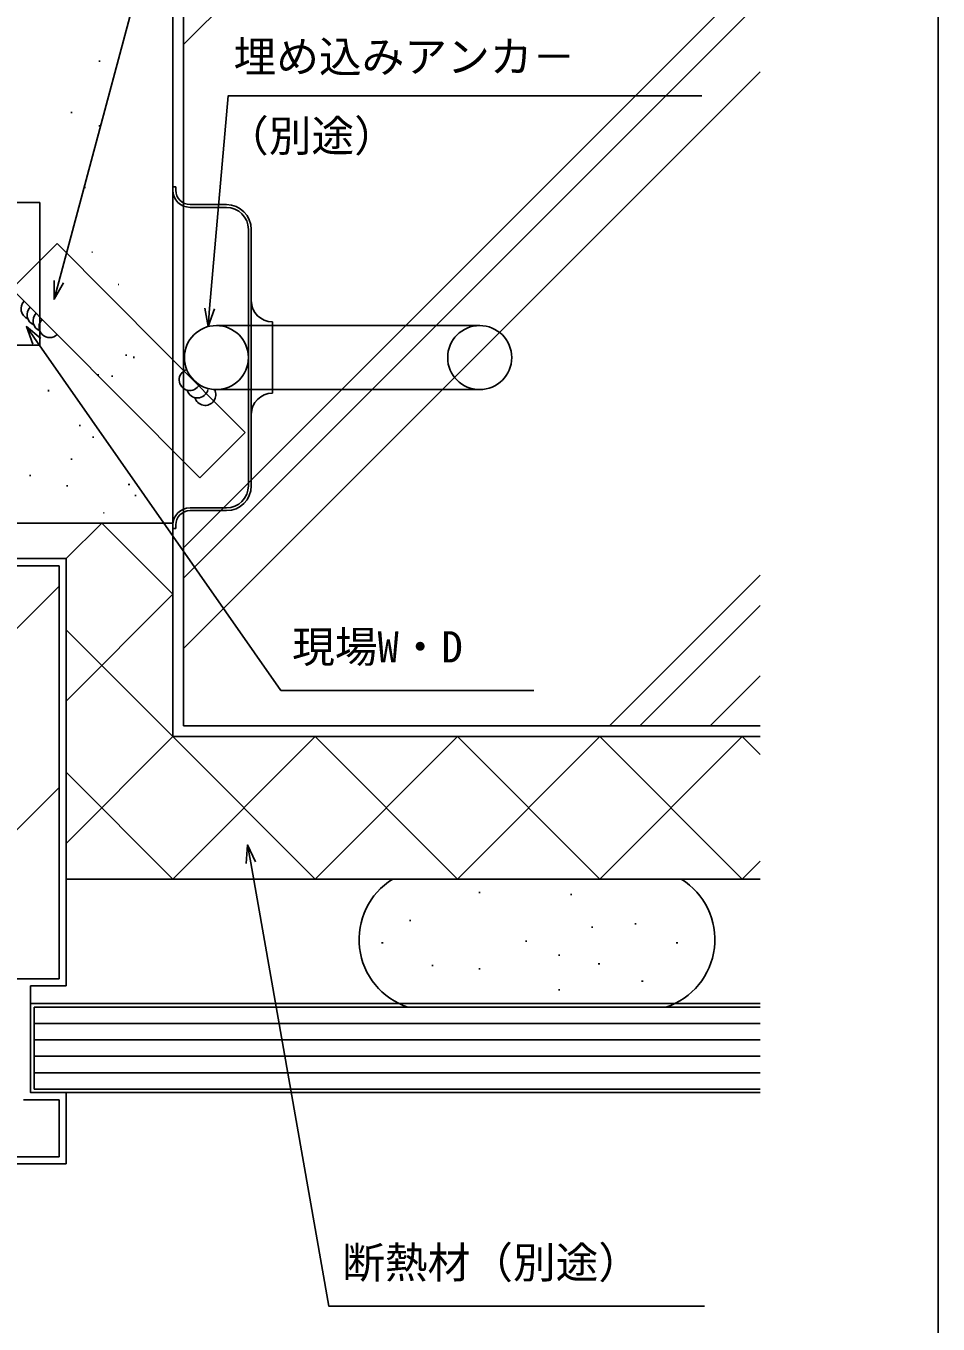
# Model space of a CAD drawing. Units: millimetres, scale not verified. Extents: x -438 to 438, y -464 to 465.
# Drawn here: x 309.3 to 437.5, y -301.7 to -119.4 of the extents above; entities that cross this region are included whole.
import ezdxf
from ezdxf.enums import TextEntityAlignment as Align

# ---------------------------------------------------------------- set-up
doc = ezdxf.new("R2010")
doc.units = ezdxf.units.MM
doc.header["$LTSCALE"] = 4
for name, color, linetype in [('0-5_YKK_13', 4, 'Continuous'), ('0-7_YKK_D', 6, 'Continuous'), ('0-8_YKK_ZWAK', 7, 'Continuous'), ('0-9_YSS_K', 3, 'Continuous'), ('0-A_YSS_KE', 3, 'Continuous')]:
    doc.layers.add(name, color=color, linetype=linetype)
doc.styles.add('ＭＳ ゴシック', font='')
doc.styles.get('ＭＳ ゴシック').set_extended_font_data('MS Gothic')

msp = doc.modelspace()

# ---------------------------------------------------------------- linework, layer by layer
at = {"layer": '0-5_YKK_13'}
for p, q in [((329.99, -141.964), (329.99, -142.464)), ((330.39, -141.964), (329.99, -141.964)), ((330.39, -141.964), (330.39, -142.464)), ((329.99, -142.464), (329.99, -189.464)), ((311.29, -144.2), (302.29, -144.2)), ((311.29, -144.2), (311.29, -164.2)), ((337.49, -144.464), (332.39, -144.464)), ((337.49, -144.864), (332.39, -144.864)), ((340.59, -157.964), (340.59, -147.964)), ((340.99, -157.964), (340.99, -147.964)), ((340.59, -157.964), (340.59, -173.964)), ((340.99, -173.964), (340.99, -157.964)), ((373.09, -161.464), (336.09, -161.464)), ((343.99, -160.964), (343.99, -170.964)), ((311.29, -164.2), (302.29, -164.2)), ((373.09, -170.464), (336.09, -170.464)), ((340.59, -183.964), (340.59, -173.964)), ((340.99, -183.964), (340.99, -173.964)), ((332.39, -187.064), (337.49, -187.064)), ((332.39, -187.464), (337.49, -187.464)), ((329.99, -189.464), (329.99, -189.964)), ((330.39, -189.464), (330.39, -189.964)), ((329.99, -189.964), (330.39, -189.964)), ((266.49, -253.2), (311.49, -253.2))]:
    msp.add_line(p, q, dxfattribs=at)
msp.add_circle((336.09, -165.964), 4.5, dxfattribs=at)
for centre, radius, start, end in [((332.39, -142.464), 2.4, 180, 270), ((332.39, -142.464), 2, 180, 270), ((337.49, -147.964), 3.5, 0, 90), ((337.49, -147.964), 3.1, 0, 90), ((343.99, -157.964), 3, 180, 270), ((373.09, -165.964), 4.5, 90, 270), ((373.09, -165.964), 4.5, 270, 90), ((343.99, -173.964), 3, 90, 180), ((337.49, -183.964), 3.1, 270, 0), ((337.49, -183.964), 3.5, 270, 0), ((332.39, -189.464), 2.4, 90, 180), ((332.39, -189.464), 2, 90, 180)]:
    msp.add_arc(centre, radius, start, end, dxfattribs=at)
at = {"layer": '0-7_YKK_D'}
for points in [[(313.278, -157.769), (313.938, -155.306), (328.972, -99.2), (386.796, -99.2)], [(334.919, -161.619), (335.141, -159.078), (337.755, -129.2), (404.31, -129.2)], [(314.598, -155.482), (313.278, -157.769), (313.278, -155.129)], [(335.822, -159.138), (334.919, -161.619), (334.461, -159.019)], [(310.291, -164.085), (309.389, -161.605), (311.411, -163.302)], [(309.389, -161.605), (310.851, -163.693), (345.165, -212.699), (380.677, -212.699)], [(340.253, -237.042), (340.483, -234.412), (341.599, -236.805)], [(340.483, -234.412), (340.926, -236.924), (351.907, -299.199), (404.69, -299.199)]]:
    msp.add_lwpolyline(points, dxfattribs=at)
at = {"layer": '0-8_YKK_ZWAK'}
msp.add_lwpolyline([(-437.5, -449.2), (437.5, -449.2), (437.5, 430.8)], dxfattribs=at)
at = {"layer": '0-9_YSS_K'}
for p, q in [((382.78, -70.698), (331.49, -121.988)), ((331.49, -217.699), (331.49, -110.528)), ((412.5, -111.689), (331.49, -192.699)), ((412.5, -115.932), (331.49, -196.942)), ((319.566, -124.322), (319.766, -124.322)), ((412.5, -125.831), (331.49, -206.841)), ((315.752, -131.44), (315.752, -131.64)), ((319.566, -133.411), (319.766, -133.411)), ((317.624, -141.967), (317.624, -142.167)), ((313.717, -149.95), (307.339, -156.3)), ((318.583, -151.158), (318.683, -151.158)), ((307.339, -156.3), (322.151, -171.179)), ((322.287, -155.681), (322.387, -155.681)), ((323.32, -165.617), (323.52, -165.617)), ((324.495, -165.827), (324.495, -166.027)), ((319.369, -168.383), (319.569, -168.383)), ((321.344, -168.581), (321.544, -168.581)), ((312.477, -170.506), (312.477, -170.706)), ((322.151, -171.179), (333.761, -182.842)), ((316.8, -175.496), (317, -175.496)), ((340.14, -176.493), (333.761, -182.842)), ((318.793, -177.056), (318.793, -177.256)), ((315.615, -180.238), (315.815, -180.238)), ((309.904, -182.436), (309.904, -182.636)), ((315.022, -183.992), (315.222, -183.992)), ((323.715, -183.794), (323.915, -183.794)), ((324.729, -185.243), (324.729, -185.443)), ((320.229, -187.758), (320.329, -187.758)), ((320.229, -187.758), (320.329, -187.758)), ((299.49, -189.199), (329.99, -189.2)), ((314.99, -194.2), (319.99, -189.199)), ((319.991, -189.199), (329.99, -199.199)), ((313.99, -195.2), (293.99, -195.2)), ((313.99, -195.2), (313.99, -253.199)), ((412.5, -196.542), (391.343, -217.699)), ((313.99, -198.062), (290.99, -221.062)), ((314.99, -214.199), (329.99, -199.199)), ((412.5, -200.784), (395.585, -217.699)), ((314.99, -204.199), (329.99, -219.199)), ((412.5, -210.684), (405.485, -217.699)), ((331.49, -217.699), (412.5, -217.699)), ((314.99, -234.199), (329.99, -219.199)), ((329.99, -239.199), (349.99, -219.199)), ((329.99, -219.199), (349.99, -239.199)), ((349.99, -219.199), (369.99, -239.199)), ((349.99, -239.199), (369.99, -219.199)), ((369.99, -219.199), (389.99, -239.199)), ((369.99, -239.199), (389.99, -219.199)), ((389.99, -219.199), (409.99, -239.199)), ((389.99, -239.199), (409.99, -219.199)), ((409.99, -219.199), (412.5, -221.709)), ((314.99, -224.199), (329.99, -239.199)), ((313.99, -226.347), (290.99, -249.347)), ((409.99, -239.199), (412.5, -236.689)), ((372.951, -241.109), (373.151, -241.109)), ((385.861, -241.353), (386.061, -241.353)), ((363.208, -245.007), (363.408, -245.007)), ((388.783, -245.981), (388.983, -245.981)), ((394.873, -245.494), (395.073, -245.494)), ((379.528, -247.929), (379.728, -247.929)), ((359.311, -248.173), (359.511, -248.173)), ((400.718, -248.173), (400.918, -248.173)), ((366.375, -251.339), (366.575, -251.339)), ((384.156, -249.878), (384.356, -249.878)), ((389.758, -251.096), (389.958, -251.096)), ((308.99, -253.199), (313.99, -253.199)), ((372.951, -251.827), (373.151, -251.827)), ((384.156, -254.749), (384.356, -254.749)), ((395.847, -253.532), (396.047, -253.532)), ((310.49, -259.499), (412.5, -259.499)), ((310.49, -261.799), (412.5, -261.799)), ((310.49, -264.099), (412.5, -264.099)), ((310.49, -266.399), (412.5, -266.399)), ((308.99, -270.199), (313.99, -270.199)), ((313.99, -270.199), (313.99, -278.199)), ((313.99, -278.199), (290.99, -278.199))]:
    msp.add_line(p, q, dxfattribs=at)
for points in [[(313.717, -149.95), (328.529, -164.83), (340.14, -176.493)], [(412.5, -256.699), (309.99, -256.699), (309.99, -269.199), (412.5, -269.199)], [(412.5, -257.199), (310.49, -257.199), (310.49, -268.699), (412.5, -268.699)]]:
    msp.add_lwpolyline(points, dxfattribs=at)
for centre, start, end in [((310.134, -159.108), 134.87028, 248.44846), ((310.981, -159.959), 134.87028, 248.44846), ((311.828, -160.809), 134.87028, 248.44846), ((312.674, -161.66), 134.87028, 314.87028), ((332.366, -169.087), 107.29674, 332.66602), ((333.437, -170.136), 195.60802, 347.38221), ((334.509, -171.185), 195.60802, 28.75838)]:
    msp.add_arc(centre, 1.5, start, end, dxfattribs=at)
at = {"layer": '0-A_YSS_KE'}
for p, q in [((329.99, -111.699), (329.99, -219.199)), ((292.99, -194.2), (314.99, -194.2)), ((314.99, -194.2), (314.99, -254.199)), ((412.5, -219.199), (329.99, -219.199)), ((412.5, -219.199), (329.99, -219.199)), ((314.99, -239.199), (412.5, -239.199)), ((401.404, -239.199), (360.868, -239.199)), ((309.99, -254.199), (314.99, -254.199)), ((309.99, -269.199), (309.99, -254.199)), ((399.259, -257.199), (363.014, -257.199)), ((309.99, -269.199), (314.99, -269.199)), ((314.99, -269.199), (314.99, -279.199)), ((289.99, -279.199), (314.99, -279.199))]:
    msp.add_line(p, q, dxfattribs=at)
for centre, start, end in [((366.136, -247.699), 121.78833, 251.80513), ((396.136, -247.699), 288.19487, 58.21167)]:
    msp.add_arc(centre, 10, start, end, dxfattribs=at)

# ---------------------------------------------------------------- texts
at = {"layer": '0-7_YKK_D', "style": 'ＭＳ ゴシック'}
for s, p in [('埋め込みアンカ－', (338.505, -127.221)), ('（別途）', (337.448, -138.346)), ('現場W・D', (346.733, -210.108)), ('断熱材（別途）', (353.763, -296.573))]:
    msp.add_text(s, height=4.399, dxfattribs=at).set_placement(p, align=Align.BOTTOM_LEFT)

doc.saveas('drawing.dxf')
